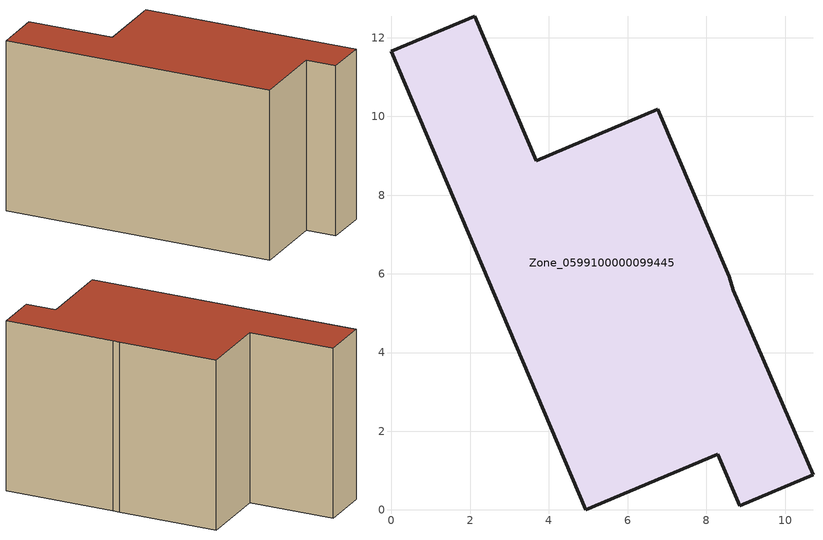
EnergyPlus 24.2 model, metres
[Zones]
Zone_0599100000099445
 floor ground (C_G): 6.77,10.18 8.58,5.92 8.69,5.58 10.71,0.9 8.85,0.11 8.29,1.42 4.93,0 0,11.66 2.11,12.55 3.68,8.87 z0
 wall outside (C_F): 2.11,12.55 0,11.66 4.93,0 8.29,1.42 8.85,0.11 10.71,0.9 8.69,5.58 8.58,5.92 6.77,10.18 3.68,8.87 2.11,12.55 z0:8.02
 roof outside (C_R): 8.58,5.92 6.77,10.18 3.68,8.87 2.11,12.55 0,11.66 4.93,0 8.29,1.42 8.85,0.11 10.71,0.9 8.69,5.58 z8.02
[BUILDING]
Pand.0599100000099445: North Axis=0; Terrain=City; Loads Convergence Tolerance Value=0.04; Temperature Convergence Tolerance Value=0.4; Solar Distribution=FullExterior; Maximum Number of Warmup Days=25; Minimum Number of Warmup Days=1
[Site:Location]
Rotterdam.The.Hague.AP_ZH_NLD Design_Conditions: Latitude=51.96; Longitude=4.45; Time Zone=1; Elevation=-4.5
[SITE:GROUNDTEMPERATURE:BUILDINGSURFACE]
18, 18, 18, 18, 18, 18, 18, 18, 18, 18, 18, 18
[MATERIAL] Thermal Absorptance=0.9; Solar Absorptance=0.7; Visible Absorptance=0.7
Name | Roughness | Thickness | Conductivity | Density | Specific Heat
G.TC.1975-1991 | MediumSmooth | 0.15 | 0.288461 | 540 | 1210
F.TC.1975-1991 | Rough | 0.3 | 0.230769 | 1920 | 840
R.TC.1975-1991 | MediumRough | 0.2 | 0.153846 | 1500 | 1000
[CONSTRUCTION]
C_G: G.TC.1975-1991
C_F: F.TC.1975-1991
C_R: R.TC.1975-1991
[ZONE]
Zone_0599100000099445: Type=1; Multiplier=1; Ceiling Height=Autocalculate; Volume=Autocalculate; Floor Area=autocalculate; Part of Total Floor Area=Yes
[ZONEINFILTRATION:DESIGNFLOWRATE]
Infil_Zone_0599100000099445: Zone or ZoneList or Space or SpaceList=Zone_0599100000099445; Schedule=AlwaysOn; Design Flow Rate Calculation Method=Flow/Area; Flow Rate per Floor Area=0.003; Constant Term Coefficient=1; Temperature Term Coefficient=0; Velocity Term Coefficient=0; Velocity Squared Term Coefficient=0
[HVACTEMPLATE:ZONE:IDEALLOADSAIRSYSTEM]
Zone_0599100000099445: Maximum Heating Supply Air Temperature=50; Minimum Cooling Supply Air Temperature=13; Maximum Heating Supply Air Humidity Ratio=0.0156; Minimum Cooling Supply Air Humidity Ratio=0.0077; Heating Limit=NoLimit; Cooling Limit=NoLimit; Dehumidification Control Type=ConstantSensibleHeatRatio; Cooling Sensible Heat Ratio=0.7; Dehumidification Setpoint=60; Humidification Control Type=None; Humidification Setpoint=30; Outdoor Air Method=None; Outdoor Air Flow Rate per Person=0.00944; Outdoor Air Flow Rate per Zone Floor Area=0; Outdoor Air Flow Rate per Zone=0; Demand Controlled Ventilation Type=None; Outdoor Air Economizer Type=NoEconomizer; Heat Recovery Type=None; Sensible Heat Recovery Effectiveness=0.7; Latent Heat Recovery Effectiveness=0.65
[ZONECONTROL:THERMOSTAT]
ThermostatControl_Zone_0599100000099445: Zone or ZoneList=Zone_0599100000099445; Control Type Schedule=DualSetpointControlType; Control 1=Thermostat_Zone_0599100000099445; Temperature Difference Between Cutout And Setpoint=0
[THERMOSTATSETPOINT:DUALSETPOINT]
Thermostat_Zone_0599100000099445: Heating Setpoint Temperature Schedule=HeatingSetpoint_Zone_0599100000099445; Cooling Setpoint Temperature Schedule=CoolingSetpoint_Zone_0599100000099445
[SCHEDULE:COMPACT]
HeatingSetpoint_Zone_0599100000099445: Through: 12/31, For: AllDays, Until: 24:00, 21
CoolingSetpoint_Zone_0599100000099445: Through: 12/31, For: AllDays, Until: 24:00, 24
DualSetpointControlType: Through: 12/31, For: AllDays, Until: 24:00, 4
AlwaysOn: Through: 12/31, For: AllDays, Until: 24:00, 1
